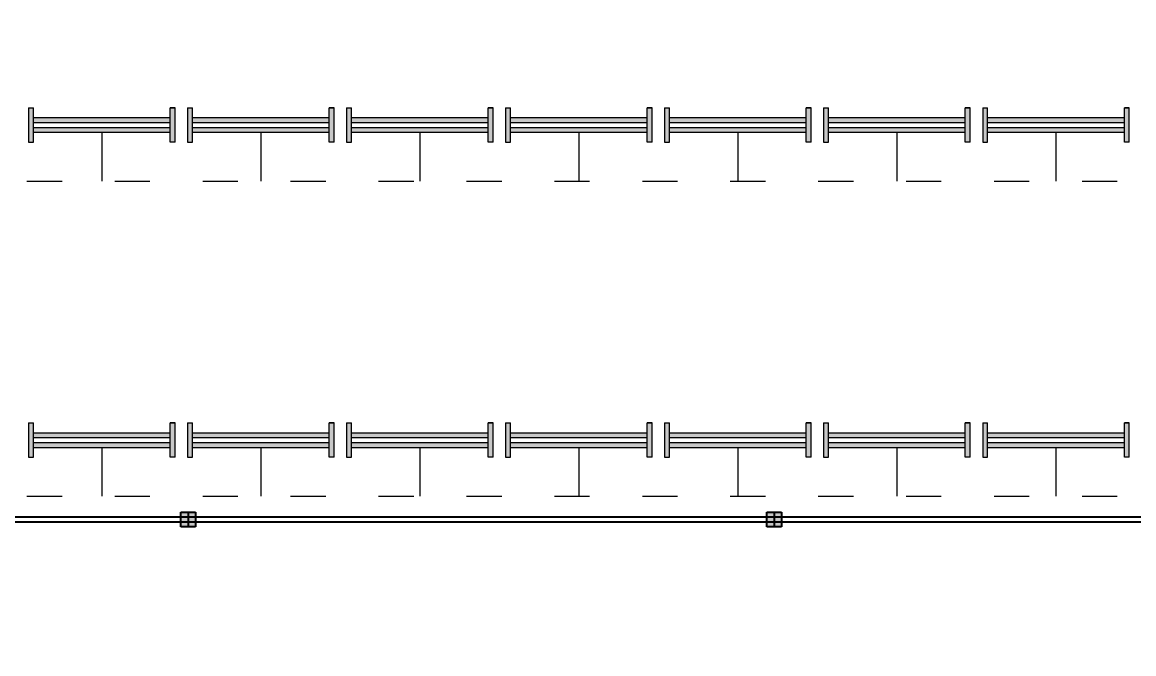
# Model space of a CAD drawing. Header units: millimetres. Extents: x 3339 to 2017737, y 4955 to 2748989.
# Drawn here: x 1451543 to 1462920, y 1295109 to 1301574 of the extents above; entities that cross this region are included whole.
import ezdxf

# ---------------------------------------------------------------- set-up
doc = ezdxf.new("R2010")
doc.units = ezdxf.units.MM
doc.header["$LTSCALE"] = 30
doc.linetypes.add('ACAD_ISO03W100', pattern=[30, 12, -18])
doc.layers.add('DIM LINES', color=7, linetype='Continuous')
doc.layers.add('LIGHT LINES', color=6, linetype='ACAD_ISO03W100', lineweight=13)
doc.layers.add('LIGHTS', color=6, linetype='Continuous', lineweight=13)
doc.styles.get("Standard").update_dxf_attribs({"font": 'arial.ttf'})
doc.dimstyles.new('GREEN', dxfattribs={"dimtxt": 1000, "dimasz": 600, "dimexe": 0.18, "dimexo": 0.0625, "dimgap": 0.09, "dimtad": 2, "dimdec": 0, "dimzin": 0, "dimdsep": 46, "dimtxsty": 'Standard', "dimblk": 'ARCHTICK', "dimcen": 0.09, "dimclrd": 3, "dimclre": 3, "dimclrt": 2, "dimadec": 0, "dimazin": 0, "dimtfac": 1, "dimtdec": 0, "dimtofl": 0, "dimtmove": 0, "dimatfit": 3, "dimfxl": 1, "dimtolj": 1, "dimtzin": 0, "dimarcsym": 0})

# ---------------------------------------------------------------- blocks, each defined once
blk = doc.blocks.new('_ArchTick')
at = {"color": 0, "linetype": 'ByBlock', "const_width": 0.15}
blk.add_lwpolyline([(-0.5, -0.5), (0.5, 0.5)], dxfattribs=at)
blk = doc.blocks.new('*D852')
at = {"layer": 'Defpoints', "color": 0, "transparency": 16777216}
for p in [(1473240, 1319497), (1429240, 1308509), (1473240, 1289653)]:
    blk.add_point(p, dxfattribs=at)
at = {"layer": 'DIM LINES', "color": 3, "linetype": 'ByBlock', "lineweight": -2, "transparency": 16777216}
for p, q in [((1429240, 1308509), (1429240, 1319497)), ((1429240, 1319497), (1473240, 1319497)), ((1473240, 1289654), (1473240, 1319497))]:
    blk.add_line(p, q, dxfattribs=at)
at = {"layer": 'DIM LINES', "color": 3, "lineweight": -2, "transparency": 16777216, "xscale": 600, "yscale": 600, "zscale": 600, "rotation": 180}
blk.add_blockref('_ArchTick', (1429240, 1319497), dxfattribs=at)
at = {"layer": 'DIM LINES', "color": 3, "lineweight": -2, "transparency": 16777216, "xscale": 600, "yscale": 600, "zscale": 600}
blk.add_blockref('_ArchTick', (1473240, 1319497), dxfattribs=at)
at = {"layer": 'DIM LINES', "color": 2, "transparency": 16777216, "insert": (1451240, 1320008), "char_height": 1000, "attachment_point": 5}
blk.add_mtext('\\A1;44000', dxfattribs=at)

msp = doc.modelspace()

# ---------------------------------------------------------------- hatches: boundary and pattern name
h = msp.add_hatch(color=2)
h.dxf.hatch_style = 1
h.paths.add_polyline_path([(1453240.35, 1296559.537), (1453165.35, 1296559.537), (1453165.35, 1296409.537), (1453240.35, 1296409.537)])
h = msp.add_hatch(color=2)
h.dxf.hatch_style = 1
h.paths.add_polyline_path([(1453315.35, 1296559.537), (1453240.35, 1296559.537), (1453240.35, 1296409.537), (1453315.35, 1296409.537)])
h = msp.add_hatch(color=2)
h.dxf.hatch_style = 1
h.paths.add_polyline_path([(1459240.35, 1296559.475), (1459165.35, 1296559.475), (1459165.35, 1296409.475), (1459240.35, 1296409.475)])
h = msp.add_hatch(color=2)
h.dxf.hatch_style = 1
h.paths.add_polyline_path([(1459315.35, 1296559.475), (1459240.35, 1296559.475), (1459240.35, 1296409.475), (1459315.35, 1296409.475)])
at = {"layer": 'LIGHTS'}
h = msp.add_hatch(color=256, dxfattribs=at)
h.dxf.hatch_style = 1
h.paths.add_polyline_path([(1451607.017, 1300346.902), (1451657.017, 1300346.902), (1451657.017, 1300696.902), (1451607.017, 1300696.902)])
h = msp.add_hatch(color=256, dxfattribs=at)
h.dxf.hatch_style = 1
h.paths.add_polyline_path([(1453057.017, 1300346.902), (1453107.017, 1300346.902), (1453107.017, 1300696.902), (1453057.017, 1300696.902)])
h = msp.add_hatch(color=256, dxfattribs=at)
h.dxf.hatch_style = 1
h.paths.add_polyline_path([(1453234.795, 1300346.902), (1453284.795, 1300346.902), (1453284.795, 1300696.902), (1453234.795, 1300696.902)])
h = msp.add_hatch(color=256, dxfattribs=at)
h.dxf.hatch_style = 1
h.paths.add_polyline_path([(1454684.795, 1300346.902), (1454734.795, 1300346.902), (1454734.795, 1300696.902), (1454684.795, 1300696.902)])
h = msp.add_hatch(color=256, dxfattribs=at)
h.dxf.hatch_style = 1
h.paths.add_polyline_path([(1454862.572, 1300346.902), (1454912.572, 1300346.902), (1454912.572, 1300696.902), (1454862.572, 1300696.902)])
h = msp.add_hatch(color=256, dxfattribs=at)
h.dxf.hatch_style = 1
h.paths.add_polyline_path([(1456312.572, 1300346.902), (1456362.572, 1300346.902), (1456362.572, 1300696.902), (1456312.572, 1300696.902)])
h = msp.add_hatch(color=256, dxfattribs=at)
h.dxf.hatch_style = 1
h.paths.add_polyline_path([(1456490.35, 1300346.902), (1456540.35, 1300346.902), (1456540.35, 1300696.902), (1456490.35, 1300696.902)])
h = msp.add_hatch(color=256, dxfattribs=at)
h.dxf.hatch_style = 1
h.paths.add_polyline_path([(1457940.35, 1300346.902), (1457990.35, 1300346.902), (1457990.35, 1300696.902), (1457940.35, 1300696.902)])
h = msp.add_hatch(color=256, dxfattribs=at)
h.dxf.hatch_style = 1
h.paths.add_polyline_path([(1458118.128, 1300346.902), (1458168.128, 1300346.902), (1458168.128, 1300696.902), (1458118.128, 1300696.902)])
h = msp.add_hatch(color=256, dxfattribs=at)
h.dxf.hatch_style = 1
h.paths.add_polyline_path([(1459568.128, 1300346.902), (1459618.128, 1300346.902), (1459618.128, 1300696.902), (1459568.128, 1300696.902)])
h = msp.add_hatch(color=256, dxfattribs=at)
h.dxf.hatch_style = 1
h.paths.add_polyline_path([(1459745.906, 1300346.902), (1459795.906, 1300346.902), (1459795.906, 1300696.902), (1459745.906, 1300696.902)])
h = msp.add_hatch(color=256, dxfattribs=at)
h.dxf.hatch_style = 1
h.paths.add_polyline_path([(1461195.906, 1300346.902), (1461245.906, 1300346.902), (1461245.906, 1300696.902), (1461195.906, 1300696.902)])
h = msp.add_hatch(color=256, dxfattribs=at)
h.dxf.hatch_style = 1
h.paths.add_polyline_path([(1461373.683, 1300346.902), (1461423.683, 1300346.902), (1461423.683, 1300696.902), (1461373.683, 1300696.902)])
h = msp.add_hatch(color=256, dxfattribs=at)
h.dxf.hatch_style = 1
h.paths.add_polyline_path([(1462823.683, 1300346.902), (1462873.683, 1300346.902), (1462873.683, 1300696.902), (1462823.683, 1300696.902)])
h = msp.add_hatch(color=256, dxfattribs=at)
h.dxf.hatch_style = 1
h.paths.add_polyline_path([(1453057.017, 1300546.902), (1453057.017, 1300596.902), (1451657.017, 1300596.902), (1451657.017, 1300546.902)])
h = msp.add_hatch(color=256, dxfattribs=at)
h.dxf.hatch_style = 1
h.paths.add_polyline_path([(1454684.795, 1300546.902), (1454684.795, 1300596.902), (1453284.795, 1300596.902), (1453284.795, 1300546.902)])
h = msp.add_hatch(color=256, dxfattribs=at)
h.dxf.hatch_style = 1
h.paths.add_polyline_path([(1456312.572, 1300546.902), (1456312.572, 1300596.902), (1454912.572, 1300596.902), (1454912.572, 1300546.902)])
h = msp.add_hatch(color=256, dxfattribs=at)
h.dxf.hatch_style = 1
h.paths.add_polyline_path([(1457940.35, 1300546.902), (1457940.35, 1300596.902), (1456540.35, 1300596.902), (1456540.35, 1300546.902)])
h = msp.add_hatch(color=256, dxfattribs=at)
h.dxf.hatch_style = 1
h.paths.add_polyline_path([(1459568.128, 1300546.902), (1459568.128, 1300596.902), (1458168.128, 1300596.902), (1458168.128, 1300546.902)])
h = msp.add_hatch(color=256, dxfattribs=at)
h.dxf.hatch_style = 1
h.paths.add_polyline_path([(1461195.906, 1300546.902), (1461195.906, 1300596.902), (1459795.906, 1300596.902), (1459795.906, 1300546.902)])
h = msp.add_hatch(color=256, dxfattribs=at)
h.dxf.hatch_style = 1
h.paths.add_polyline_path([(1462823.683, 1300546.902), (1462823.683, 1300596.902), (1461423.683, 1300596.902), (1461423.683, 1300546.902)])
h = msp.add_hatch(color=256, dxfattribs=at)
h.dxf.hatch_style = 1
h.paths.add_polyline_path([(1451657.017, 1300496.902), (1451657.017, 1300446.902), (1453057.017, 1300446.902), (1453057.017, 1300496.902)])
h = msp.add_hatch(color=256, dxfattribs=at)
h.dxf.hatch_style = 1
h.paths.add_polyline_path([(1453284.795, 1300496.902), (1453284.795, 1300446.902), (1454684.795, 1300446.902), (1454684.795, 1300496.902)])
h = msp.add_hatch(color=256, dxfattribs=at)
h.dxf.hatch_style = 1
h.paths.add_polyline_path([(1454912.572, 1300496.902), (1454912.572, 1300446.902), (1456312.572, 1300446.902), (1456312.572, 1300496.902)])
h = msp.add_hatch(color=256, dxfattribs=at)
h.dxf.hatch_style = 1
h.paths.add_polyline_path([(1456540.35, 1300496.902), (1456540.35, 1300446.902), (1457940.35, 1300446.902), (1457940.35, 1300496.902)])
h = msp.add_hatch(color=256, dxfattribs=at)
h.dxf.hatch_style = 1
h.paths.add_polyline_path([(1458168.128, 1300496.902), (1458168.128, 1300446.902), (1459568.128, 1300446.902), (1459568.128, 1300496.902)])
h = msp.add_hatch(color=256, dxfattribs=at)
h.dxf.hatch_style = 1
h.paths.add_polyline_path([(1459795.906, 1300496.902), (1459795.906, 1300446.902), (1461195.906, 1300446.902), (1461195.906, 1300496.902)])
h = msp.add_hatch(color=256, dxfattribs=at)
h.dxf.hatch_style = 1
h.paths.add_polyline_path([(1461423.683, 1300496.902), (1461423.683, 1300446.902), (1462823.683, 1300446.902), (1462823.683, 1300496.902)])
h = msp.add_hatch(color=256, dxfattribs=at)
h.dxf.hatch_style = 1
h.paths.add_polyline_path([(1451607.017, 1297121.925), (1451657.017, 1297121.925), (1451657.017, 1297471.925), (1451607.017, 1297471.925)])
h = msp.add_hatch(color=256, dxfattribs=at)
h.dxf.hatch_style = 1
h.paths.add_polyline_path([(1453057.017, 1297121.925), (1453107.017, 1297121.925), (1453107.017, 1297471.925), (1453057.017, 1297471.925)])
h = msp.add_hatch(color=256, dxfattribs=at)
h.dxf.hatch_style = 1
h.paths.add_polyline_path([(1453234.795, 1297121.925), (1453284.795, 1297121.925), (1453284.795, 1297471.925), (1453234.795, 1297471.925)])
h = msp.add_hatch(color=256, dxfattribs=at)
h.dxf.hatch_style = 1
h.paths.add_polyline_path([(1454684.795, 1297121.925), (1454734.795, 1297121.925), (1454734.795, 1297471.925), (1454684.795, 1297471.925)])
h = msp.add_hatch(color=256, dxfattribs=at)
h.dxf.hatch_style = 1
h.paths.add_polyline_path([(1454862.572, 1297121.925), (1454912.572, 1297121.925), (1454912.572, 1297471.925), (1454862.572, 1297471.925)])
h = msp.add_hatch(color=256, dxfattribs=at)
h.dxf.hatch_style = 1
h.paths.add_polyline_path([(1456312.572, 1297121.925), (1456362.572, 1297121.925), (1456362.572, 1297471.925), (1456312.572, 1297471.925)])
h = msp.add_hatch(color=256, dxfattribs=at)
h.dxf.hatch_style = 1
h.paths.add_polyline_path([(1456490.35, 1297121.925), (1456540.35, 1297121.925), (1456540.35, 1297471.925), (1456490.35, 1297471.925)])
h = msp.add_hatch(color=256, dxfattribs=at)
h.dxf.hatch_style = 1
h.paths.add_polyline_path([(1457940.35, 1297121.925), (1457990.35, 1297121.925), (1457990.35, 1297471.925), (1457940.35, 1297471.925)])
h = msp.add_hatch(color=256, dxfattribs=at)
h.dxf.hatch_style = 1
h.paths.add_polyline_path([(1458118.128, 1297121.925), (1458168.128, 1297121.925), (1458168.128, 1297471.925), (1458118.128, 1297471.925)])
h = msp.add_hatch(color=256, dxfattribs=at)
h.dxf.hatch_style = 1
h.paths.add_polyline_path([(1459568.128, 1297121.925), (1459618.128, 1297121.925), (1459618.128, 1297471.925), (1459568.128, 1297471.925)])
h = msp.add_hatch(color=256, dxfattribs=at)
h.dxf.hatch_style = 1
h.paths.add_polyline_path([(1459745.906, 1297121.925), (1459795.906, 1297121.925), (1459795.906, 1297471.925), (1459745.906, 1297471.925)])
h = msp.add_hatch(color=256, dxfattribs=at)
h.dxf.hatch_style = 1
h.paths.add_polyline_path([(1461195.906, 1297121.925), (1461245.906, 1297121.925), (1461245.906, 1297471.925), (1461195.906, 1297471.925)])
h = msp.add_hatch(color=256, dxfattribs=at)
h.dxf.hatch_style = 1
h.paths.add_polyline_path([(1461373.683, 1297121.925), (1461423.683, 1297121.925), (1461423.683, 1297471.925), (1461373.683, 1297471.925)])
h = msp.add_hatch(color=256, dxfattribs=at)
h.dxf.hatch_style = 1
h.paths.add_polyline_path([(1462823.683, 1297121.925), (1462873.683, 1297121.925), (1462873.683, 1297471.925), (1462823.683, 1297471.925)])
h = msp.add_hatch(color=256, dxfattribs=at)
h.dxf.hatch_style = 1
h.paths.add_polyline_path([(1453057.017, 1297321.925), (1453057.017, 1297371.925), (1451657.017, 1297371.925), (1451657.017, 1297321.925)])
h = msp.add_hatch(color=256, dxfattribs=at)
h.dxf.hatch_style = 1
h.paths.add_polyline_path([(1454684.795, 1297321.925), (1454684.795, 1297371.925), (1453284.795, 1297371.925), (1453284.795, 1297321.925)])
h = msp.add_hatch(color=256, dxfattribs=at)
h.dxf.hatch_style = 1
h.paths.add_polyline_path([(1456312.572, 1297321.925), (1456312.572, 1297371.925), (1454912.572, 1297371.925), (1454912.572, 1297321.925)])
h = msp.add_hatch(color=256, dxfattribs=at)
h.dxf.hatch_style = 1
h.paths.add_polyline_path([(1457940.35, 1297321.925), (1457940.35, 1297371.925), (1456540.35, 1297371.925), (1456540.35, 1297321.925)])
h = msp.add_hatch(color=256, dxfattribs=at)
h.dxf.hatch_style = 1
h.paths.add_polyline_path([(1459568.128, 1297321.925), (1459568.128, 1297371.925), (1458168.128, 1297371.925), (1458168.128, 1297321.925)])
h = msp.add_hatch(color=256, dxfattribs=at)
h.dxf.hatch_style = 1
h.paths.add_polyline_path([(1461195.906, 1297321.925), (1461195.906, 1297371.925), (1459795.906, 1297371.925), (1459795.906, 1297321.925)])
h = msp.add_hatch(color=256, dxfattribs=at)
h.dxf.hatch_style = 1
h.paths.add_polyline_path([(1462823.683, 1297321.925), (1462823.683, 1297371.925), (1461423.683, 1297371.925), (1461423.683, 1297321.925)])
h = msp.add_hatch(color=256, dxfattribs=at)
h.dxf.hatch_style = 1
h.paths.add_polyline_path([(1451657.017, 1297271.925), (1451657.017, 1297221.925), (1453057.017, 1297221.925), (1453057.017, 1297271.925)])
h = msp.add_hatch(color=256, dxfattribs=at)
h.dxf.hatch_style = 1
h.paths.add_polyline_path([(1453284.795, 1297271.925), (1453284.795, 1297221.925), (1454684.795, 1297221.925), (1454684.795, 1297271.925)])
h = msp.add_hatch(color=256, dxfattribs=at)
h.dxf.hatch_style = 1
h.paths.add_polyline_path([(1454912.572, 1297271.925), (1454912.572, 1297221.925), (1456312.572, 1297221.925), (1456312.572, 1297271.925)])
h = msp.add_hatch(color=256, dxfattribs=at)
h.dxf.hatch_style = 1
h.paths.add_polyline_path([(1456540.35, 1297271.925), (1456540.35, 1297221.925), (1457940.35, 1297221.925), (1457940.35, 1297271.925)])
h = msp.add_hatch(color=256, dxfattribs=at)
h.dxf.hatch_style = 1
h.paths.add_polyline_path([(1458168.128, 1297271.925), (1458168.128, 1297221.925), (1459568.128, 1297221.925), (1459568.128, 1297271.925)])
h = msp.add_hatch(color=256, dxfattribs=at)
h.dxf.hatch_style = 1
h.paths.add_polyline_path([(1459795.906, 1297271.925), (1459795.906, 1297221.925), (1461195.906, 1297221.925), (1461195.906, 1297271.925)])
h = msp.add_hatch(color=256, dxfattribs=at)
h.dxf.hatch_style = 1
h.paths.add_polyline_path([(1461423.683, 1297271.925), (1461423.683, 1297221.925), (1462823.683, 1297221.925), (1462823.683, 1297271.925)])

# ---------------------------------------------------------------- linework, layer by layer
for p, q in [((1453165.35, 1296409.537), (1453165.35, 1296559.537)), ((1453165.35, 1296559.537), (1453315.35, 1296559.537)), ((1453240.35, 1296559.537), (1453240.35, 1296409.537)), ((1453315.35, 1296559.537), (1453315.35, 1296409.537)), ((1459165.35, 1296409.475), (1459165.35, 1296559.475)), ((1459165.35, 1296559.475), (1459315.35, 1296559.475)), ((1459240.35, 1296559.475), (1459240.35, 1296409.475)), ((1459315.35, 1296559.475), (1459315.35, 1296409.475)), ((1453315.35, 1296409.537), (1453165.35, 1296409.537)), ((1459315.35, 1296409.475), (1459165.35, 1296409.475))]:
    msp.add_line(p, q)
at = {"color": 0}
for p, q in [((1443654.85, 1296509.357), (1469130.362, 1296509.357)), ((1443654.85, 1296459.357), (1469130.362, 1296459.357))]:
    msp.add_line(p, q, dxfattribs=at)
at = {"layer": 'LIGHT LINES'}
for p, q in [((1442590.35, 1299946.902), (1471890.35, 1299946.902)), ((1442590.35, 1296721.925), (1471890.35, 1296721.925))]:
    msp.add_line(p, q, dxfattribs=at)
at = {"layer": 'LIGHTS'}
for p, q in [((1451607.017, 1300696.902), (1451607.017, 1300346.902)), ((1451607.017, 1300696.902), (1451657.017, 1300696.902)), ((1451607.017, 1300696.902), (1451657.017, 1300696.902)), ((1451657.017, 1300346.902), (1451657.017, 1300696.902)), ((1453107.017, 1300696.902), (1453057.017, 1300696.902)), ((1453057.017, 1300346.902), (1453057.017, 1300696.902)), ((1453057.017, 1300696.902), (1453107.017, 1300696.902)), ((1453107.017, 1300346.902), (1453107.017, 1300696.902)), ((1453234.795, 1300696.902), (1453234.795, 1300346.902)), ((1453234.795, 1300696.902), (1453284.795, 1300696.902)), ((1453234.795, 1300696.902), (1453284.795, 1300696.902)), ((1453284.795, 1300346.902), (1453284.795, 1300696.902)), ((1454734.795, 1300696.902), (1454684.795, 1300696.902)), ((1454684.795, 1300346.902), (1454684.795, 1300696.902)), ((1454684.795, 1300696.902), (1454734.795, 1300696.902)), ((1454734.795, 1300346.902), (1454734.795, 1300696.902)), ((1454862.572, 1300696.902), (1454862.572, 1300346.902)), ((1454862.572, 1300696.902), (1454912.572, 1300696.902)), ((1454862.572, 1300696.902), (1454912.572, 1300696.902)), ((1454912.572, 1300346.902), (1454912.572, 1300696.902)), ((1456362.572, 1300696.902), (1456312.572, 1300696.902)), ((1456312.572, 1300346.902), (1456312.572, 1300696.902)), ((1456312.572, 1300696.902), (1456362.572, 1300696.902)), ((1456362.572, 1300346.902), (1456362.572, 1300696.902)), ((1456490.35, 1300696.902), (1456490.35, 1300346.902)), ((1456490.35, 1300696.902), (1456540.35, 1300696.902)), ((1456490.35, 1300696.902), (1456540.35, 1300696.902)), ((1456540.35, 1300346.902), (1456540.35, 1300696.902)), ((1457990.35, 1300696.902), (1457940.35, 1300696.902)), ((1457940.35, 1300346.902), (1457940.35, 1300696.902)), ((1457940.35, 1300696.902), (1457990.35, 1300696.902)), ((1457990.35, 1300346.902), (1457990.35, 1300696.902)), ((1458118.128, 1300696.902), (1458118.128, 1300346.902)), ((1458118.128, 1300696.902), (1458168.128, 1300696.902)), ((1458118.128, 1300696.902), (1458168.128, 1300696.902)), ((1458168.128, 1300346.902), (1458168.128, 1300696.902)), ((1459618.128, 1300696.902), (1459568.128, 1300696.902)), ((1459568.128, 1300346.902), (1459568.128, 1300696.902)), ((1459568.128, 1300696.902), (1459618.128, 1300696.902)), ((1459618.128, 1300346.902), (1459618.128, 1300696.902)), ((1459745.906, 1300696.902), (1459745.906, 1300346.902)), ((1459745.906, 1300696.902), (1459795.906, 1300696.902)), ((1459745.906, 1300696.902), (1459795.906, 1300696.902)), ((1459795.906, 1300346.902), (1459795.906, 1300696.902)), ((1461245.906, 1300696.902), (1461195.906, 1300696.902)), ((1461195.906, 1300346.902), (1461195.906, 1300696.902)), ((1461195.906, 1300696.902), (1461245.906, 1300696.902)), ((1461245.906, 1300346.902), (1461245.906, 1300696.902)), ((1461373.683, 1300696.902), (1461373.683, 1300346.902)), ((1461373.683, 1300696.902), (1461423.683, 1300696.902)), ((1461373.683, 1300696.902), (1461423.683, 1300696.902)), ((1461423.683, 1300346.902), (1461423.683, 1300696.902)), ((1462873.683, 1300696.902), (1462823.683, 1300696.902)), ((1462823.683, 1300346.902), (1462823.683, 1300696.902)), ((1462823.683, 1300696.902), (1462873.683, 1300696.902)), ((1462873.683, 1300346.902), (1462873.683, 1300696.902)), ((1451657.017, 1300596.902), (1453057.017, 1300596.902)), ((1451657.017, 1300546.902), (1453057.017, 1300546.902)), ((1453284.795, 1300596.902), (1454684.795, 1300596.902)), ((1453284.795, 1300546.902), (1454684.795, 1300546.902)), ((1454912.572, 1300596.902), (1456312.572, 1300596.902)), ((1454912.572, 1300546.902), (1456312.572, 1300546.902)), ((1456540.35, 1300596.902), (1457940.35, 1300596.902)), ((1456540.35, 1300546.902), (1457940.35, 1300546.902)), ((1458168.128, 1300596.902), (1459568.128, 1300596.902)), ((1458168.128, 1300546.902), (1459568.128, 1300546.902)), ((1459795.906, 1300596.902), (1461195.906, 1300596.902)), ((1459795.906, 1300546.902), (1461195.906, 1300546.902)), ((1461423.683, 1300596.902), (1462823.683, 1300596.902)), ((1461423.683, 1300546.902), (1462823.683, 1300546.902)), ((1451657.017, 1300496.902), (1453057.017, 1300496.902)), ((1451657.017, 1300446.902), (1453057.017, 1300446.902)), ((1452357.017, 1300446.902), (1452357.017, 1299946.902)), ((1453284.795, 1300496.902), (1454684.795, 1300496.902)), ((1453284.795, 1300446.902), (1454684.795, 1300446.902)), ((1453984.795, 1300446.902), (1453984.795, 1299946.902)), ((1454912.572, 1300496.902), (1456312.572, 1300496.902)), ((1454912.572, 1300446.902), (1456312.572, 1300446.902)), ((1455612.572, 1300446.902), (1455612.572, 1299946.902)), ((1456540.35, 1300496.902), (1457940.35, 1300496.902)), ((1456540.35, 1300446.902), (1457940.35, 1300446.902)), ((1457240.35, 1300446.902), (1457240.35, 1299946.902)), ((1458168.128, 1300496.902), (1459568.128, 1300496.902)), ((1458168.128, 1300446.902), (1459568.128, 1300446.902)), ((1458868.128, 1300446.902), (1458868.128, 1299946.902)), ((1459795.906, 1300496.902), (1461195.906, 1300496.902)), ((1459795.906, 1300446.902), (1461195.906, 1300446.902)), ((1460495.906, 1300446.902), (1460495.906, 1299946.902)), ((1461423.683, 1300496.902), (1462823.683, 1300496.902)), ((1461423.683, 1300446.902), (1462823.683, 1300446.902)), ((1462123.683, 1300446.902), (1462123.683, 1299946.902)), ((1451607.017, 1300346.902), (1451657.017, 1300346.902)), ((1453107.017, 1300346.902), (1453057.017, 1300346.902)), ((1453234.795, 1300346.902), (1453284.795, 1300346.902)), ((1454734.795, 1300346.902), (1454684.795, 1300346.902)), ((1454862.572, 1300346.902), (1454912.572, 1300346.902)), ((1456362.572, 1300346.902), (1456312.572, 1300346.902)), ((1456490.35, 1300346.902), (1456540.35, 1300346.902)), ((1457990.35, 1300346.902), (1457940.35, 1300346.902)), ((1458118.128, 1300346.902), (1458168.128, 1300346.902)), ((1459618.128, 1300346.902), (1459568.128, 1300346.902)), ((1459745.906, 1300346.902), (1459795.906, 1300346.902)), ((1461245.906, 1300346.902), (1461195.906, 1300346.902)), ((1461373.683, 1300346.902), (1461423.683, 1300346.902)), ((1462873.683, 1300346.902), (1462823.683, 1300346.902)), ((1451607.017, 1297471.925), (1451607.017, 1297121.925)), ((1451607.017, 1297471.925), (1451657.017, 1297471.925)), ((1451607.017, 1297471.925), (1451657.017, 1297471.925)), ((1451657.017, 1297121.925), (1451657.017, 1297471.925)), ((1453107.017, 1297471.925), (1453057.017, 1297471.925)), ((1453057.017, 1297121.925), (1453057.017, 1297471.925)), ((1453057.017, 1297471.925), (1453107.017, 1297471.925)), ((1453107.017, 1297121.925), (1453107.017, 1297471.925)), ((1453234.795, 1297471.925), (1453234.795, 1297121.925)), ((1453234.795, 1297471.925), (1453284.795, 1297471.925)), ((1453234.795, 1297471.925), (1453284.795, 1297471.925)), ((1453284.795, 1297121.925), (1453284.795, 1297471.925)), ((1454734.795, 1297471.925), (1454684.795, 1297471.925)), ((1454684.795, 1297121.925), (1454684.795, 1297471.925)), ((1454684.795, 1297471.925), (1454734.795, 1297471.925)), ((1454734.795, 1297121.925), (1454734.795, 1297471.925)), ((1454862.572, 1297471.925), (1454862.572, 1297121.925)), ((1454862.572, 1297471.925), (1454912.572, 1297471.925)), ((1454862.572, 1297471.925), (1454912.572, 1297471.925)), ((1454912.572, 1297121.925), (1454912.572, 1297471.925)), ((1456362.572, 1297471.925), (1456312.572, 1297471.925)), ((1456312.572, 1297121.925), (1456312.572, 1297471.925)), ((1456312.572, 1297471.925), (1456362.572, 1297471.925)), ((1456362.572, 1297121.925), (1456362.572, 1297471.925)), ((1456490.35, 1297471.925), (1456490.35, 1297121.925)), ((1456490.35, 1297471.925), (1456540.35, 1297471.925)), ((1456490.35, 1297471.925), (1456540.35, 1297471.925)), ((1456540.35, 1297121.925), (1456540.35, 1297471.925)), ((1457990.35, 1297471.925), (1457940.35, 1297471.925)), ((1457940.35, 1297121.925), (1457940.35, 1297471.925)), ((1457940.35, 1297471.925), (1457990.35, 1297471.925)), ((1457990.35, 1297121.925), (1457990.35, 1297471.925)), ((1458118.128, 1297471.925), (1458118.128, 1297121.925)), ((1458118.128, 1297471.925), (1458168.128, 1297471.925)), ((1458118.128, 1297471.925), (1458168.128, 1297471.925)), ((1458168.128, 1297121.925), (1458168.128, 1297471.925)), ((1459618.128, 1297471.925), (1459568.128, 1297471.925)), ((1459568.128, 1297121.925), (1459568.128, 1297471.925)), ((1459568.128, 1297471.925), (1459618.128, 1297471.925)), ((1459618.128, 1297121.925), (1459618.128, 1297471.925)), ((1459745.906, 1297471.925), (1459745.906, 1297121.925)), ((1459745.906, 1297471.925), (1459795.906, 1297471.925)), ((1459745.906, 1297471.925), (1459795.906, 1297471.925)), ((1459795.906, 1297121.925), (1459795.906, 1297471.925)), ((1461245.906, 1297471.925), (1461195.906, 1297471.925)), ((1461195.906, 1297121.925), (1461195.906, 1297471.925)), ((1461195.906, 1297471.925), (1461245.906, 1297471.925)), ((1461245.906, 1297121.925), (1461245.906, 1297471.925)), ((1461373.683, 1297471.925), (1461373.683, 1297121.925)), ((1461373.683, 1297471.925), (1461423.683, 1297471.925)), ((1461373.683, 1297471.925), (1461423.683, 1297471.925)), ((1461423.683, 1297121.925), (1461423.683, 1297471.925)), ((1462873.683, 1297471.925), (1462823.683, 1297471.925)), ((1462823.683, 1297121.925), (1462823.683, 1297471.925)), ((1462823.683, 1297471.925), (1462873.683, 1297471.925)), ((1462873.683, 1297121.925), (1462873.683, 1297471.925)), ((1451657.017, 1297371.925), (1453057.017, 1297371.925)), ((1453284.795, 1297371.925), (1454684.795, 1297371.925)), ((1454912.572, 1297371.925), (1456312.572, 1297371.925)), ((1456540.35, 1297371.925), (1457940.35, 1297371.925)), ((1458168.128, 1297371.925), (1459568.128, 1297371.925)), ((1459795.906, 1297371.925), (1461195.906, 1297371.925)), ((1461423.683, 1297371.925), (1462823.683, 1297371.925)), ((1451657.017, 1297321.925), (1453057.017, 1297321.925)), ((1451657.017, 1297271.925), (1453057.017, 1297271.925)), ((1451657.017, 1297221.925), (1453057.017, 1297221.925)), ((1452357.017, 1297221.925), (1452357.017, 1296721.925)), ((1453284.795, 1297321.925), (1454684.795, 1297321.925)), ((1453284.795, 1297271.925), (1454684.795, 1297271.925)), ((1453284.795, 1297221.925), (1454684.795, 1297221.925)), ((1453984.795, 1297221.925), (1453984.795, 1296721.925)), ((1454912.572, 1297321.925), (1456312.572, 1297321.925)), ((1454912.572, 1297271.925), (1456312.572, 1297271.925)), ((1454912.572, 1297221.925), (1456312.572, 1297221.925)), ((1455612.572, 1297221.925), (1455612.572, 1296721.925)), ((1456540.35, 1297321.925), (1457940.35, 1297321.925)), ((1456540.35, 1297271.925), (1457940.35, 1297271.925)), ((1456540.35, 1297221.925), (1457940.35, 1297221.925)), ((1457240.35, 1297221.925), (1457240.35, 1296721.925)), ((1458168.128, 1297321.925), (1459568.128, 1297321.925)), ((1458168.128, 1297271.925), (1459568.128, 1297271.925)), ((1458168.128, 1297221.925), (1459568.128, 1297221.925)), ((1458868.128, 1297221.925), (1458868.128, 1296721.925)), ((1459795.906, 1297321.925), (1461195.906, 1297321.925)), ((1459795.906, 1297271.925), (1461195.906, 1297271.925)), ((1459795.906, 1297221.925), (1461195.906, 1297221.925)), ((1460495.906, 1297221.925), (1460495.906, 1296721.925)), ((1461423.683, 1297321.925), (1462823.683, 1297321.925)), ((1461423.683, 1297271.925), (1462823.683, 1297271.925)), ((1461423.683, 1297221.925), (1462823.683, 1297221.925)), ((1462123.683, 1297221.925), (1462123.683, 1296721.925)), ((1451607.017, 1297121.925), (1451657.017, 1297121.925)), ((1453107.017, 1297121.925), (1453057.017, 1297121.925)), ((1453234.795, 1297121.925), (1453284.795, 1297121.925)), ((1454734.795, 1297121.925), (1454684.795, 1297121.925)), ((1454862.572, 1297121.925), (1454912.572, 1297121.925)), ((1456362.572, 1297121.925), (1456312.572, 1297121.925)), ((1456490.35, 1297121.925), (1456540.35, 1297121.925)), ((1457990.35, 1297121.925), (1457940.35, 1297121.925)), ((1458118.128, 1297121.925), (1458168.128, 1297121.925)), ((1459618.128, 1297121.925), (1459568.128, 1297121.925)), ((1459745.906, 1297121.925), (1459795.906, 1297121.925)), ((1461245.906, 1297121.925), (1461195.906, 1297121.925)), ((1461373.683, 1297121.925), (1461423.683, 1297121.925)), ((1462873.683, 1297121.925), (1462823.683, 1297121.925))]:
    msp.add_line(p, q, dxfattribs=at)

# ---------------------------------------------------------------- dimensions: what is measured, and where the dimension line sits
at = {"layer": 'DIM LINES', "color": 0}
dim = msp.add_linear_dim(base=(1473240.35, 1319496.948), p1=(1429240.35, 1308509.357), p2=(1473240.35, 1289653.482), dimstyle='GREEN', dxfattribs=at)
dim.commit()
dim.dimension.update_dxf_attribs({"geometry": '*D852', "text_midpoint": (1451240.35, 1320007.611)})

doc.saveas('drawing.dxf')
